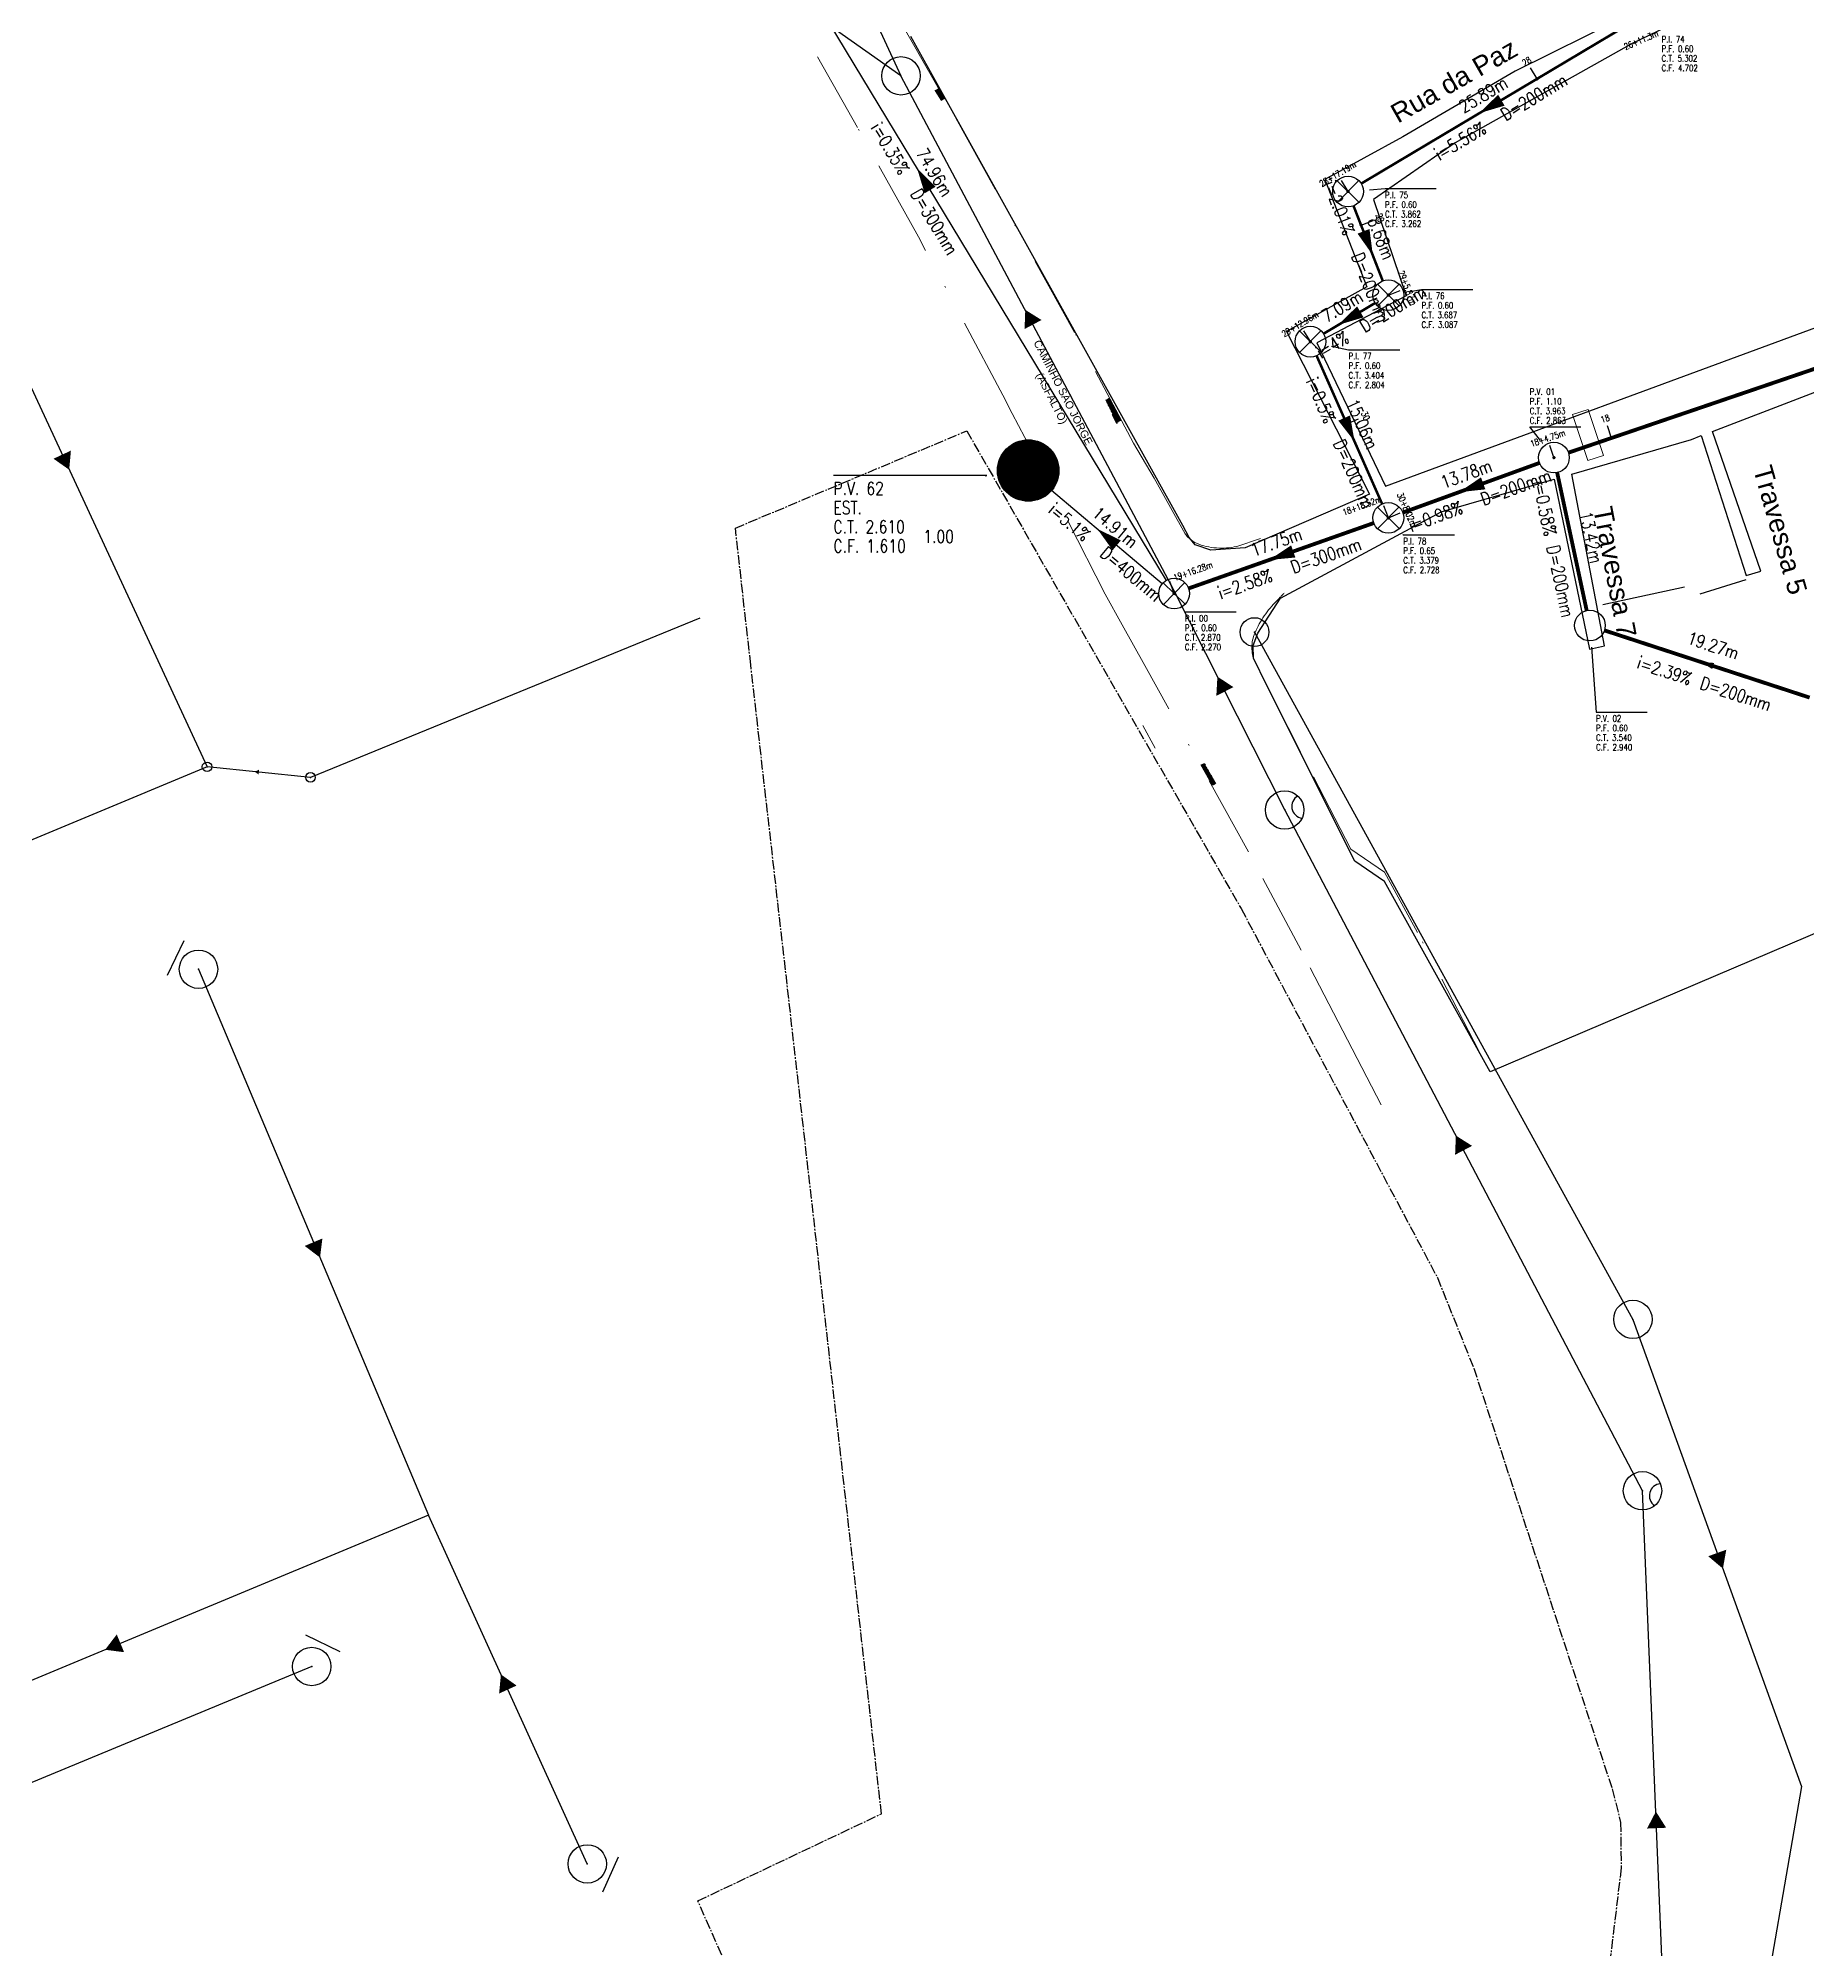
# Model space of a CAD drawing. Extents: x -289 to 361868, y -200 to 7352041.
# Drawn here: x 361223.6 to 361361.9, y 7351467.3 to 7351616.7 of the extents above; entities that cross this region are included whole.
import ezdxf
from ezdxf.enums import TextEntityAlignment as Align

# ---------------------------------------------------------------- set-up
doc = ezdxf.new("R2010")
doc.units = 0
for name, pattern in [('CENTER2', [1.125, 0.75, -0.125, 0.125, -0.125]), ('CONTINUO', [0]), ('DASHDOT2', [12.7, 6.35, -3.175, 0, -3.175])]:
    doc.linetypes.add(name, pattern=pattern)
for name, color, linetype in [('ESGOTO', 7, 'Continuous'), ('PONTOS-Caixas - Esgoto_U', 1, 'Continuous'), ('PONTOS-CAIXAS_U', 1, 'Continuous'), ('PONTOS-Pontos - Água_U', 7, 'Continuous'), ('PS_IND_COMPRIMENTO', 7, 'Continuous'), ('PS_IND_DIAMETRO', 7, 'Continuous'), ('PS_IND_FLUXO', 3, 'Continuous'), ('PS_IND_INCLINACAO', 7, 'Continuous'), ('PS_PONTOS_IDENTIFICACAO_LIN', 7, 'Continuous'), ('PS_PONTOS_IDENTIFICACAO_TXT', 7, 'Continuous'), ('QUADRA-INDEF', 7, 'CENTER2'), ('quadrasultima', 250, 'Continuous'), ('T-MARGEM', 7, 'Continuous'), ('TUBO_PVC', 1, 'Continuous'), ('ZZ-Carimbo Texto', 7, 'Continuous')]:
    doc.layers.add(name, color=color, linetype=linetype)
for name, color, linetype, lineweight in [('LT-ABRIGO', 4, 'CONTINUO', 9), ('LT-GUIA', 2, 'DASHDOT2', 18), ('LT-LOMBADA', 40, 'Continuous', 5), ('LT-TEXTO-RUA', 170, 'Continuous', 15)]:
    doc.layers.add(name, color=color, linetype=linetype, lineweight=lineweight)
doc.styles.add('ARIAL', font='arial.ttf')
doc.styles.add('CARIMBO', font='arial.ttf', dxfattribs={"height": 2})
doc.styles.add('ROMANS', font='ROMANS.shx', dxfattribs={"height": 2})

# ---------------------------------------------------------------- blocks, each defined once
blk = doc.blocks.new('DGE001A')
at = {"color": 0}
blk.add_lwpolyline([(0, 0, 1.5, 0, 0), (1.3, 0, 0, 0, 0)], format="xyseb", dxfattribs=at)
blk = doc.blocks.new('DGE012A')
at = {"color": 0}
blk.add_circle((0, 0), 1.5, dxfattribs=at)
blk.add_point((0, 0), dxfattribs=at)
blk = doc.blocks.new('*U13', base_point=(4191.731, 1118.971))
for p, q in [((4191.559, 1119.139), (4191.902, 1118.803)), ((4191.898, 1119.143), (4191.563, 1118.8))]:
    blk.add_line(p, q)
blk.add_circle((4191.731, 1118.971), 0.24)
blk = doc.blocks.new('*U15', base_point=(361308.426, 7351550.49))
blk.add_circle((361308.426, 7351550.49), 0.24)
blk = doc.blocks.new('*U45')
at = {"layer": 'T-MARGEM'}
blk.add_line((0, 0), (0, 0.2), dxfattribs=at)
at = {"layer": 'T-MARGEM', "const_width": 0.025, "flags": 128}
blk.add_lwpolyline([(-0.013, 0, 1), (0.013, 0, 1)], format="xyb", close=True, dxfattribs=at)
blk = doc.blocks.new('*U46')
at = {"layer": 'T-MARGEM'}
blk.add_line((0, 0), (0, 0.2), dxfattribs=at)
at = {"layer": 'T-MARGEM', "const_width": 0.025, "flags": 128}
blk.add_lwpolyline([(-0.013, 0, 1), (0.013, 0, 1)], format="xyb", close=True, dxfattribs=at)
blk = doc.blocks.new('*U47')
at = {"layer": 'T-MARGEM'}
blk.add_line((0, 0), (0, 0.2), dxfattribs=at)
at = {"layer": 'T-MARGEM', "const_width": 0.025, "flags": 128}
blk.add_lwpolyline([(-0.013, 0, 1), (0.013, 0, 1)], format="xyb", close=True, dxfattribs=at)
blk = doc.blocks.new('*U48')
at = {"layer": 'T-MARGEM'}
blk.add_line((0, 0), (0, 0.2), dxfattribs=at)
at = {"layer": 'T-MARGEM', "const_width": 0.025, "flags": 128}
blk.add_lwpolyline([(-0.013, 0, 1), (0.013, 0, 1)], format="xyb", close=True, dxfattribs=at)
blk = doc.blocks.new('*U73')
at = {"layer": 'T-MARGEM'}
blk.add_line((0, 0), (0, 0.2), dxfattribs=at)
at = {"layer": 'T-MARGEM', "const_width": 0.025, "flags": 128}
blk.add_lwpolyline([(-0.013, 0, 1), (0.013, 0, 1)], format="xyb", close=True, dxfattribs=at)
blk = doc.blocks.new('*U74')
at = {"layer": 'T-MARGEM'}
blk.add_line((0, 0), (0, 0.2), dxfattribs=at)
at = {"layer": 'T-MARGEM', "const_width": 0.025, "flags": 128}
blk.add_lwpolyline([(-0.013, 0, 1), (0.013, 0, 1)], format="xyb", close=True, dxfattribs=at)
blk = doc.blocks.new('*U75')
at = {"layer": 'T-MARGEM'}
blk.add_line((0, 0), (0, 0.2), dxfattribs=at)
at = {"layer": 'T-MARGEM', "const_width": 0.025, "flags": 128}
blk.add_lwpolyline([(-0.013, 0, 1), (0.013, 0, 1)], format="xyb", close=True, dxfattribs=at)
blk = doc.blocks.new('*U76')
at = {"layer": 'T-MARGEM'}
blk.add_line((0, 0), (0, 0.2), dxfattribs=at)
at = {"layer": 'T-MARGEM', "const_width": 0.025, "flags": 128}
blk.add_lwpolyline([(-0.013, 0, 1), (0.013, 0, 1)], format="xyb", close=True, dxfattribs=at)
blk = doc.blocks.new('*U77')
at = {"layer": 'T-MARGEM'}
blk.add_line((0, 0), (0, 0.2), dxfattribs=at)
at = {"layer": 'T-MARGEM', "const_width": 0.025, "flags": 128}
blk.add_lwpolyline([(-0.013, 0, 1), (0.013, 0, 1)], format="xyb", close=True, dxfattribs=at)
blk = doc.blocks.new('*U78')
at = {"layer": 'T-MARGEM'}
blk.add_line((0, 0), (0, 0.2), dxfattribs=at)
at = {"layer": 'T-MARGEM', "const_width": 0.025, "flags": 128}
blk.add_lwpolyline([(-0.013, 0, 1), (0.013, 0, 1)], format="xyb", close=True, dxfattribs=at)
blk = doc.blocks.new('*U79')
at = {"layer": 'T-MARGEM'}
blk.add_line((0, 0), (0, 0.2), dxfattribs=at)
at = {"layer": 'T-MARGEM', "const_width": 0.025, "flags": 128}
blk.add_lwpolyline([(-0.013, 0, 1), (0.013, 0, 1)], format="xyb", close=True, dxfattribs=at)
blk = doc.blocks.new('DRE010B')
at = {"color": 0}
blk.add_arc((0.44, 1.45), 0.934, 182.2339, 323.8184, dxfattribs=at)
blk.add_point((0, 0), dxfattribs=at)
blk = doc.blocks.new('DRE010A')
at = {"color": 0}
blk.add_line((-2.49, -0.2), (-0.5, -2.45), dxfattribs=at)
blk.add_point((0, 0), dxfattribs=at)
blk = doc.blocks.new('*U3327', base_point=(9690.446, 9362.01))
at = {"const_width": 0.24, "flags": 128}
blk.add_lwpolyline([(9690.326, 9362.01, 1), (9690.566, 9362.01, 1)], format="xyb", close=True, dxfattribs=at)
blk.add_circle((9690.446, 9362.01), 0.24)

msp = doc.modelspace()

# ---------------------------------------------------------------- hatches: boundary and pattern name
h = msp.add_hatch()
h.set_pattern_fill('GRATE', color=256, scale=0.08, angle=123)
h.set_pattern_definition([(123, (0, 0), (-0.05325558106453, -0.03458457872345), []), (213, (0, 0), (0.138338314894, -0.213022324258), [])])
h.paths.add_polyline_path([(361294.47, 7351611.95), (361294.22, 7351611.8), (361293.7, 7351612.59), (361293.95, 7351612.74)])
h = msp.add_hatch()
h.set_pattern_fill('GRATE', color=256, scale=0.08, angle=116)
h.set_pattern_definition([(116, (0, 0), (-0.05707342194, -0.0278365678211), []), (206, (0, 0), (0.111346271284, -0.22829368776), [])])
h.paths.add_polyline_path([(361307.34, 7351588.57), (361307.04, 7351588.4), (361307.89, 7351586.6), (361308.19, 7351586.76)])
h = msp.add_hatch()
h.set_pattern_fill('GRATE', color=256, scale=0.08, angle=120)
h.set_pattern_definition([(120, (0, 0), (-0.0549926131403, -0.03175), []), (210, (0, 0), (0.127, -0.219970452561), [])])
h.paths.add_polyline_path([(361314.77, 7351560.05), (361314.48, 7351559.9), (361315.38, 7351558.28), (361315.67, 7351558.43)])

# ---------------------------------------------------------------- linework, layer by layer
at = {"layer": 'ESGOTO', "color": 3}
for points in [[(361260.95, 7351678.81), (361291.04, 7351613.74)], [(361260.95, 7351678.81), (361291.04, 7351613.74)], [(361291.04, 7351613.74), (361232.89, 7351654.74)], [(361291.04, 7351613.74), (361232.89, 7351654.74)], [(361312.39, 7351573.51), (361291.04, 7351613.74)], [(361312.39, 7351573.51), (361291.04, 7351613.74)], [(361214.18, 7351608.52), (361236.82, 7351559.75)], [(361321.02, 7351556.38), (361312.39, 7351573.51)], [(361275.31, 7351571.37), (361244.9, 7351558.93)], [(361318.66, 7351570.28), (361348.23, 7351516.58)], [(361236.82, 7351559.75), (361179.46, 7351535.85)], [(361244.9, 7351558.93), (361236.82, 7351559.75)], [(361348.98, 7351503.19), (361321.02, 7351556.38)], [(361236.15, 7351543.94), (361254.12, 7351501.28)], [(361348.23, 7351516.58), (361361.4, 7351480.08)], [(361351.17, 7351450.46), (361348.98, 7351503.19)], [(361254.12, 7351501.28), (361205.99, 7351481.25)], [(361266.53, 7351474.04), (361254.12, 7351501.28)], [(361245, 7351489.46), (361196.2, 7351469.24)], [(361361.4, 7351480.08), (361354.17, 7351438.2)]]:
    msp.add_lwpolyline(points, dxfattribs=at)
at = {"layer": 'LT-ABRIGO', "elevation": 2.69}
msp.add_lwpolyline([(361309.94, 7351562.99), (361310.9, 7351561.22)], dxfattribs=at)
at = {"layer": 'LT-GUIA'}
for points, elevation in [([(361319.13, 7351577.58), (361317.28, 7351576.97, -0.154482), (361314.12, 7351577.22, -0.112899), (361313.25, 7351577.95), (361310.83, 7351582.31), (361309.21, 7351585.03), (361304.61, 7351593.68), (361294.47, 7351611.95), (361293.92, 7351612.86), (361281.88, 7351633.96)], 2.85), ([(361336.21, 7351537.52), (361331.41, 7351546.8), (361328.81, 7351551.51), (361326.19, 7351553.32), (361322.26, 7351560.92), (361318.75, 7351567.84, -0.214162), (361318.64, 7351570.07, -0.100207), (361320.26, 7351572.57, 0.004238), (361320.98, 7351573.33, 1.848177)], 2.59)]:
    msp.add_lwpolyline(points, format="xyb", dxfattribs=dict(at, elevation=elevation))
at = {"layer": 'LT-GUIA', "elevation": 2.59}
msp.add_lwpolyline([(361328.56, 7351533.34), (361325.93, 7351538.41), (361322.31, 7351545.44), (361318.2, 7351553.11), (361310.08, 7351567.67), (361308.33, 7351570.85), (361306.99, 7351573.25), (361302.19, 7351582.68), (361299.73, 7351587.37), (361298.99, 7351588.8), (361292.4, 7351601.16), (361287.64, 7351609.7), (361283.16, 7351617.67)], dxfattribs=at)
at = {"layer": 'LT-LOMBADA', "elevation": 3.71}
msp.add_lwpolyline([(361343.52, 7351587.29), (361344.72, 7351583.68), (361345.92, 7351584.08), (361344.73, 7351587.68), (361343.52, 7351587.29)], dxfattribs=at)
at = {"layer": 'PONTOS-Pontos - Água_U'}
msp.add_lwpolyline([(361354.5, 7351567.63, 0.5, 0, 0), (361353.55, 7351567.94, 0, 0, 0)], format="xyseb", dxfattribs=at)
at = {"layer": 'PS_IND_FLUXO'}
for points in [[(361337.95, 7351611.84, 1, 0, 0), (361336.23, 7351610.82, 0, 0, 0)], [(361293.32, 7351604.82, 1, 0, 0), (361292.29, 7351606.53, 0, 0, 0)], [(361327.18, 7351601.59, 1, 0, 0), (361327.91, 7351599.72, 0, 0, 0)], [(361326.93, 7351595.3, 1, 0, 0), (361325.21, 7351594.28, 0, 0, 0)], [(361325.67, 7351587, 1, 0, 0), (361326.48, 7351585.17, 0, 0, 0)], [(361336.53, 7351581.9, 1, 0, 0), (361334.65, 7351581.21, 0, 0, 0)], [(361307.9, 7351577.06, 1, 0, 0), (361306.37, 7351578.35, 0, 0, 0)], [(361321.69, 7351576.58, 1, 0, 0), (361319.8, 7351575.91, 0, 0, 0)], [(361343.51, 7351577.15, 0.2, 0, 0), (361343.43, 7351577.54, 0, 0, 0)], [(361354.22, 7351567.72, 0.2, 0, 0), (361353.84, 7351567.85, 0, 0, 0)]]:
    msp.add_lwpolyline(points, format="xyseb", dxfattribs=at)
at = {"layer": 'PS_PONTOS_IDENTIFICACAO_LIN', "linetype": 'Continuous'}
for points in [[(361327.66, 7351604.83), (361328.86, 7351604.93), (361332.86, 7351604.93)], [(361330.79, 7351596.9), (361331.71, 7351597.05), (361335.71, 7351597.05)], [(361324.69, 7351592.62), (361326.01, 7351592.34), (361330.01, 7351592.34)], [(361341.01, 7351585.24), (361340.17, 7351586.31), (361344.17, 7351586.31)], [(361341.01, 7351585.24), (361340.17, 7351586.31), (361344.17, 7351586.31)], [(361297.61, 7351582.48), (361297.76, 7351582.5), (361285.76, 7351582.5)], [(361330.25, 7351577.93), (361330.29, 7351577.88), (361334.29, 7351577.88)], [(361313.24, 7351571.82), (361313.22, 7351571.86), (361317.22, 7351571.86)], [(361344.99, 7351569.09), (361345.35, 7351564.03), (361349.35, 7351564.03)], [(361344.99, 7351569.09), (361345.35, 7351564.03), (361349.35, 7351564.03)]]:
    msp.add_lwpolyline(points, dxfattribs=at)
at = {"layer": 'QUADRA-INDEF'}
msp.add_lwpolyline([(361310.23, 7351391.8), (361275.16, 7351471.15), (361275.16, 7351471.15), (361289.52, 7351477.95), (361279.3, 7351567.73), (361278.1, 7351578.4), (361296.18, 7351586), (361317.62, 7351548.67), (361332.95, 7351519.85), (361335.79, 7351512.77), (361346.61, 7351479.9), (361347.27, 7351477.28), (361347.31, 7351473.73), (361346.42, 7351466.29)], dxfattribs=at)
at = {"layer": 'quadrasultima', "color": 5, "linetype": 'ByBlock', "lineweight": 30}
for points in [[(361392.02, 7351603.65), (361383.08, 7351631.57), (361377.58, 7351627.72), (361372.41, 7351622.83), (361367.53, 7351619.03), (361364.28, 7351621.93), (361359.4, 7351621.68), (361348.17, 7351616.27), (361334.35, 7351608.5), (361327.97, 7351604.07), (361330.52, 7351596.55), (361323.53, 7351592.87), (361328.89, 7351581.67), (361362.52, 7351594.07), (361372.3, 7351597.38)], [(361359.4, 7351621.68), (361348.17, 7351616.27), (361334.35, 7351608.5), (361327.97, 7351604.07), (361330.52, 7351596.55), (361323.53, 7351592.87), (361328.89, 7351581.67), (361362.52, 7351594.07), (361379.52, 7351599.82), (361376.67, 7351608.44), (361377.27, 7351608.54), (361380.07, 7351599.85), (361394.45, 7351604.42), (361407.95, 7351608.6), (361420.99, 7351613.34), (361431.5, 7351617.82)], [(361347.45, 7351618.26), (361339.02, 7351614.11), (361330.24, 7351608.97), (361324.15, 7351605.64), (361327.43, 7351597.26), (361321.15, 7351593.76), (361327.65, 7351581.05), (361317.93, 7351576.87), (361315.24, 7351576.68), (361314.02, 7351577.1), (361313.56, 7351577.67), (361313.06, 7351578.6), (361291.8, 7351616.82)], [(361347.45, 7351618.26), (361339.02, 7351614.11), (361330.24, 7351608.97), (361324.15, 7351605.64), (361327.43, 7351597.26), (361321.15, 7351593.76), (361327.65, 7351581.05), (361317.93, 7351576.87), (361315.24, 7351576.68), (361314.02, 7351577.1), (361313.56, 7351577.67), (361313.06, 7351578.6), (361291.8, 7351616.82)], [(361389.72, 7351558.35), (361337.07, 7351535.92), (361328.83, 7351550.8), (361326.5, 7351552.38), (361319.61, 7351566.15), (361318.59, 7351568.25), (361318.57, 7351569.24), (361318.92, 7351570.2), (361320.69, 7351572.94), (361333.24, 7351579.67), (361342.08, 7351582.23), (361344.85, 7351568.94), (361346.01, 7351569.21), (361343.47, 7351582.63), (361352.8, 7351585.33), (361353.57, 7351585.63), (361357.08, 7351574.71), (361358.22, 7351575.05), (361354.45, 7351585.96), (361368.06, 7351591.19)], [(361389.72, 7351558.35), (361337.07, 7351535.92), (361328.83, 7351550.8), (361326.5, 7351552.38), (361319.61, 7351566.15), (361318.59, 7351568.25), (361318.57, 7351569.24), (361318.92, 7351570.2), (361320.69, 7351572.94), (361333.24, 7351579.67), (361342.08, 7351582.23), (361344.85, 7351568.94), (361346.01, 7351569.21), (361343.47, 7351582.63), (361352.8, 7351585.33), (361353.57, 7351585.63), (361357.08, 7351574.71), (361358.22, 7351575.05), (361354.45, 7351585.96), (361368.06, 7351591.19)]]:
    msp.add_lwpolyline(points, dxfattribs=at)
at = {"layer": 'quadrasultima', "flags": 128}
for points in [[(361352.26, 7351573.78), (361345.88, 7351572.42)], [(361357.06, 7351574.35), (361353.47, 7351573.23)]]:
    msp.add_lwpolyline(points, dxfattribs=at)
at = {"layer": 'TUBO_PVC'}
for points in [[(361273.85, 7351637.03), (361311.76, 7351574.31)], [(361311.46, 7351574.06), (361302.81, 7351581.35)]]:
    msp.add_lwpolyline(points, dxfattribs=at)
at = {"layer": 'TUBO_PVC', "linetype": 'Continuous', "const_width": 0.2}
for points in [[(361347.18, 7351617.34), (361327, 7351605.32)], [(361326.4, 7351603.58), (361328.68, 7351597.73)], [(361328.09, 7351595.99), (361324.06, 7351593.59)], [(361323.51, 7351591.88), (361328.63, 7351580.3)]]:
    msp.add_lwpolyline(points, dxfattribs=at)
at = {"layer": 'TUBO_PVC', "const_width": 0.3}
for points in [[(361414.56, 7351608.61), (361343.2, 7351584.3)], [(361340.94, 7351583.5), (361330.24, 7351579.61)], [(361344.62, 7351571.96), (361342.31, 7351582.74)], [(361313.51, 7351573.69), (361327.98, 7351578.8)], [(361362.04, 7351565.16), (361346.01, 7351570.41)]]:
    msp.add_lwpolyline(points, dxfattribs=at)

# ---------------------------------------------------------------- block references
at = {"layer": 'ESGOTO', "color": 2}
for name, p, rotation in [('DGE012A', (361291.04, 7351613.74), 117.95483677), ('DGE001A', (361301.36, 7351594.31), 117.96647542), ('DGE001A', (361301.36, 7351594.31), 117.96647542), ('DGE001A', (361225.5, 7351584.14), 294.895924751), ('DGE001A', (361316.35, 7351565.64), 116.81982327), ('DGE012A', (361321.02, 7351556.38), 117.72923564), ('DRE010B', (361321.02, 7351556.38), 297.729241649), ('DRE010A', (361236.15, 7351543.94), 292.842670878), ('DGE012A', (361236.15, 7351543.94), 292.842667427), ('DGE001A', (361335, 7351529.79), 117.7214219), ('DGE001A', (361245.14, 7351522.61), 292.841157953), ('DGE012A', (361348.23, 7351516.58), 289.840567073), ('DGE012A', (361348.98, 7351503.19), 117.72923562), ('DRE010B', (361348.98, 7351503.19), 272.378271634), ('DGE001A', (361354.82, 7351498.33), 289.840567062), ('DGE001A', (361230.05, 7351491.27), 202.59479078), ('DGE012A', (361245, 7351489.46), 202.50640808), ('DRE010A', (361245, 7351489.46), 202.50640054), ('DGE001A', (361260.32, 7351487.66), 114.48487531), ('DGE001A', (361350.08, 7351476.83), 92.37827148299998), ('DGE012A', (361266.53, 7351474.04), 114.49307154), ('DRE010A', (361266.53, 7351474.04), 114.49307267)]:
    msp.add_blockref(name, p, dxfattribs=dict(at, rotation=rotation))
for name, p, xscale, yscale, rotation in [('DGE012A', (361318.66, 7351570.28), 0.75, 0.75, 298.839464212), ('DGE012A', (361236.82, 7351559.75), 0.25, 0.25, 202.61987123), ('DGE001A', (361240.86, 7351559.34), 0.2499999999999999, 0.2499999999999999, 174.24403776), ('DGE012A', (361244.9, 7351558.93), 0.25, 0.25, 202.2482952699999)]:
    msp.add_blockref(name, p, dxfattribs=dict(at, xscale=xscale, yscale=yscale, rotation=rotation))
at = {"layer": 'PONTOS-Caixas - Esgoto_U', "xscale": 5, "yscale": 5, "zscale": 5}
for p in [(361325.97, 7351604.7), (361329.12, 7351596.61), (361323.03, 7351592.97), (361329.12, 7351579.2), (361312.38, 7351573.29)]:
    msp.add_blockref('*U13', p, dxfattribs=at)
at = {"layer": 'PONTOS-CAIXAS_U', "xscale": 5, "yscale": 5, "zscale": 5}
for name, p, rotation in [('*U73', (361340.74, 7351613.5), 30.79073244161459), ('*U74', (361325.97, 7351604.7), 30.79073244161459), ('*U75', (361326.99, 7351602.08), 291.2562911967631), ('*U76', (361329.12, 7351596.61), 291.2562911967631), ('*U77', (361323.03, 7351592.97), 30.85036313219258), ('*U78', (361325.87, 7351586.54), 293.8442384419605), ('*U45', (361346.56, 7351585.44), 18.81338314192282), ('*U46', (361342.06, 7351583.91), 18.81338314192282), ('*U47', (361329.12, 7351579.2), 19.98811963527785), ('*U79', (361329.12, 7351579.2), 293.8442384419605), ('*U48', (361312.38, 7351573.29), 19.45760328760378)]:
    msp.add_blockref(name, p, dxfattribs=dict(at, rotation=rotation))
at = {"layer": 'PONTOS-CAIXAS_U'}
for name, p, xscale, yscale, zscale in [('*U3327', (361300.98, 7351582.9), 10, 10, 10), ('*U15', (361342.06, 7351583.91), 5, 5, 5), ('*U15', (361344.87, 7351570.79), 5, 5, 5)]:
    msp.add_blockref(name, p, dxfattribs=dict(at, xscale=xscale, yscale=yscale, zscale=zscale))

# ---------------------------------------------------------------- texts
at = {"layer": 'LT-TEXTO-RUA', "ltscale": 4, "insert": (361300.59, 7351595.75, 1487.01), "char_height": 0.6, "width": 14.8636, "attachment_point": 1, "rotation": 297.1349, "style": 'ARIAL'}
msp.add_mtext('\\pxqc;CAMINHO SÃO JORGE\\P(ASFALTO)', dxfattribs=at)
at = {"layer": 'PS_IND_COMPRIMENTO', "style": 'ROMANS', "width": 0.8}
for s, rotation, p in [('25.89m', 30.7907, (361336.53, 7351612.27)), ('74.96m', 301.1511, (361293.66, 7351606.19)), ('8.68m', 291.2563, (361328.57, 7351601.05)), ('7.09m', 30.8504, (361325.51, 7351595.74)), ('15.06m', 293.8442, (361327.08, 7351586.53)), ('13.78m', 19.9881, (361335.2, 7351582.64)), ('14.91m', 319.8496, (361307.78, 7351578.47)), ('13.42m', 282.0908, (361344.96, 7351577.67)), ('17.75m', 19.4576, (361320.36, 7351577.33)), ('19.27m', 341.8453, (361354.5, 7351569.23))]:
    msp.add_text(s, height=1, rotation=rotation, dxfattribs=at).set_placement(p, align=Align.MIDDLE_CENTER)
at = {"layer": 'PS_IND_DIAMETRO', "style": 'ROMANS', "width": 0.8}
for s, rotation, p in [('D=200mm', 30.7907, (361340.49, 7351612.07)), ('D=300mm', 301.1511, (361293.65, 7351602.33)), ('D=200mm', 291.2563, (361327.72, 7351597.18)), ('D=200mm', 30.8504, (361329.47, 7351595.54)), ('D=200mm', 293.8442, (361326.4, 7351582.62)), ('D=200mm', 19.9881, (361339.08, 7351581.6)), ('D=400mm', 319.8496, (361309.02, 7351574.82)), ('D=300mm', 19.4576, (361324.24, 7351576.26)), ('D=200mm', 282.0908, (361342.57, 7351574.24)), ('D=200mm', 341.8453, (361356.26, 7351565.45))]:
    msp.add_text(s, height=1, rotation=rotation, dxfattribs=at).set_placement(p, align=Align.MIDDLE_CENTER)
at = {"layer": 'PS_IND_INCLINACAO', "style": 'ROMANS', "width": 0.8}
for s, rotation, p in [('i=0.35%', 301.1511, (361290.19, 7351608.06)), ('i=5.56%', 30.7907, (361334.73, 7351608.64)), ('i=2.01%', 291.2563, (361325.29, 7351603.43)), ('i=4%', 30.8504, (361324.75, 7351592.72)), ('i=0.5%', 293.8442, (361323.85, 7351588.39)), ('i=0.58%', 282.0908, (361341.35, 7351579.96)), ('i=5.1%', 319.8496, (361304.2, 7351578.88)), ('i=0.98%', 19.9881, (361332.79, 7351579.31)), ('i=2.58%', 19.4576, (361317.92, 7351574.03)), ('i=2.39%', 341.8453, (361350.7, 7351567.27))]:
    msp.add_text(s, height=1, rotation=rotation, dxfattribs=at).set_placement(p, align=Align.MIDDLE_CENTER)
at = {"layer": 'PS_PONTOS_IDENTIFICACAO_TXT', "style": 'ROMANS', "width": 0.8}
for s, rotation, p in [('26+11.3m', 23.2046, (361348.97, 7351616.31)), ('28', 30.7907, (361340.06, 7351614.66)), ('28+17.19m', 30.7907, (361325.29, 7351605.86)), ('29', 291.2563, (361328.25, 7351602.55)), ('29+5.87m', 291.2563, (361330.38, 7351597.08)), ('29+12.96m', 30.8504, (361322.35, 7351594.13)), ('30', 293.8442, (361327.11, 7351587.07)), ('18', 18.8134, (361346.14, 7351586.72)), ('18+4.75m', 18.8134, (361341.65, 7351585.19)), ('30+8.02m', 293.8442, (361330.35, 7351579.73)), ('18+18.52m', 19.9881, (361327.15, 7351579.92)), ('19+16.28m', 19.4576, (361313.94, 7351574.81))]:
    msp.add_text(s, height=0.5, rotation=rotation, dxfattribs=at).set_placement(p, align=Align.CENTER)
for s, height, p in [('P.I. 74', 0.5, (361350.47, 7351616.35)), ('C.T. 5.302', 0.5, (361350.47, 7351614.85)), ('P.F. 0.60', 0.5, (361350.47, 7351615.6)), ('C.F. 4.702', 0.5, (361350.47, 7351614.1)), ('P.I. 75', 0.5, (361328.86, 7351604.18)), ('P.F. 0.60', 0.5, (361328.86, 7351603.43)), ('C.T. 3.862', 0.5, (361328.86, 7351602.68)), ('C.F. 3.262', 0.5, (361328.86, 7351601.93)), ('P.I. 76', 0.5, (361331.71, 7351596.3)), ('P.F. 0.60', 0.5, (361331.71, 7351595.55)), ('C.T. 3.687', 0.5, (361331.71, 7351594.8)), ('C.F. 3.087', 0.5, (361331.71, 7351594.05)), ('P.I. 77', 0.5, (361326.01, 7351591.59)), ('C.T. 3.404', 0.5, (361326.01, 7351590.09)), ('P.F. 0.60', 0.5, (361326.01, 7351590.84)), ('C.F. 2.804', 0.5, (361326.01, 7351589.34)), ('P.V. 01', 0.5, (361340.17, 7351588.81)), ('P.F. 1.10', 0.5, (361340.17, 7351588.06)), ('C.T. 3.963', 0.5, (361340.17, 7351587.31)), ('C.F. 2.863', 0.5, (361340.17, 7351586.56)), ('P.V. 62', 1, (361285.76, 7351581)), ('EST. ', 1, (361285.76, 7351579.5)), ('C.T. 2.610', 1, (361285.76, 7351578)), ('1.00', 1, (361292.78, 7351577.25)), ('C.F. 1.610', 1, (361285.76, 7351576.5)), ('P.I. 78', 0.5, (361330.29, 7351577.13)), ('P.F. 0.65', 0.5, (361330.29, 7351576.38)), ('C.T. 3.379', 0.5, (361330.29, 7351575.63)), ('C.F. 2.728', 0.5, (361330.29, 7351574.88)), ('P.I. 00', 0.5, (361313.22, 7351571.11)), ('P.F. 0.60', 0.5, (361313.22, 7351570.36)), ('C.T. 2.870', 0.5, (361313.22, 7351569.61)), ('C.F. 2.270', 0.5, (361313.22, 7351568.86)), ('P.V. 02', 0.5, (361345.35, 7351563.28)), ('P.F. 0.60', 0.5, (361345.35, 7351562.53)), ('C.T. 3.540', 0.5, (361345.35, 7351561.78)), ('C.F. 2.940', 0.5, (361345.35, 7351561.03))]:
    msp.add_text(s, height=height, dxfattribs=at).set_placement(p)
at = {"layer": 'ZZ-Carimbo Texto', "style": 'CARIMBO'}
for s, rotation, p in [('Rua da Paz', 29.7009, (361334.25, 7351613.36)), ('Travessa 5', 285.8923, (361359.75, 7351578.26)), ('Travessa 5', 285.8923, (361359.75, 7351578.26)), ('Travessa 5', 285.8923, (361359.75, 7351578.26)), ('Travessa 7', 280.7666, (361346.83, 7351574.97)), ('Travessa 7', 280.7666, (361346.83, 7351574.97))]:
    msp.add_text(s, height=1.5, rotation=rotation, dxfattribs=at).set_placement(p, align=Align.MIDDLE_CENTER)

doc.saveas('drawing.dxf')
